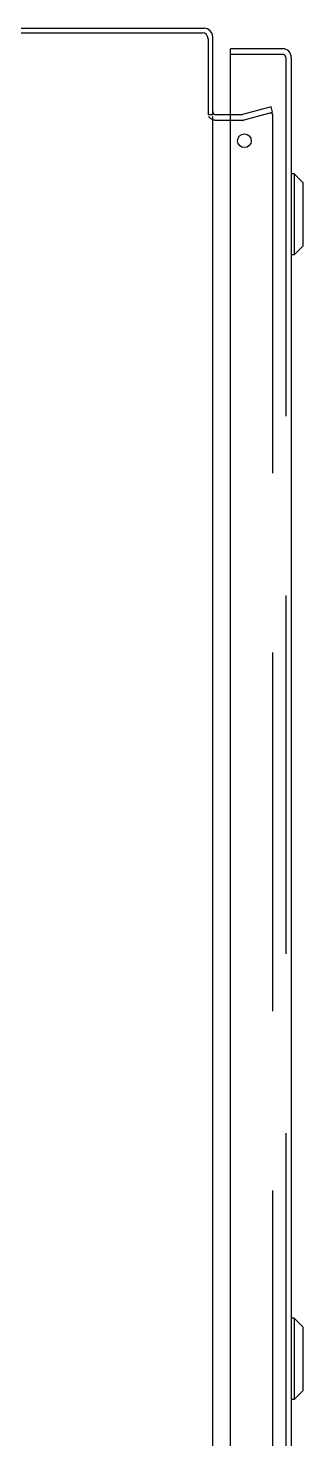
# Model space of a CAD drawing. Header units: inches. Extents: x 0 to 34.2, y 0 to 22.
# Drawn here: x 5.745 to 5.937, y 10.546 to 11.53 of the extents above; entities that cross this region are included whole.
import ezdxf

# ---------------------------------------------------------------- set-up
doc = ezdxf.new("R2010")
doc.units = ezdxf.units.IN
doc.header["$MEASUREMENT"] = 0
doc.linetypes.add('HIDDEN', pattern=[0.375, 0.25, -0.125])
doc.layers.add('DEFAULT_2', color=8, linetype='HIDDEN')
doc.layers.add('DOOR_ASSEMBLY', color=7, linetype='Continuous')

msp = doc.modelspace()

# ---------------------------------------------------------------- linework, layer by layer
at = {"color": 3, "linetype": 'Continuous'}
for p, q in [((5.06082, 11.52965), (5.86815, 11.52965)), ((5.06118, 11.52642), (5.86682, 11.52642)), ((5.87092, 11.52232), (5.87092, 11.46932)), ((5.87415, 11.46941), (5.87415, 11.52365)), ((5.87415, 9.74559), (5.87415, 11.46803)), ((5.8763, 11.46941), (5.88661, 11.46941))]:
    msp.add_line(p, q, dxfattribs=at)
at = {"color": 7, "linetype": 'Continuous'}
msp.add_line((5.87092, 11.46941), (5.87415, 11.46941), dxfattribs=at)
at = {"color": 3, "linetype": 'Continuous'}
for centre, radius, start, end in [((5.86682, 11.52232), 0.0041, 0, 90), ((5.86815, 11.52365), 0.006, 0, 90), ((5.8763, 11.47157), 0.00215, 180, 270)]:
    msp.add_arc(centre, radius, start, end, dxfattribs=at)
at = {"layer": 'DEFAULT_2', "color": 8, "linetype": 'HIDDEN'}
for p, q in [((5.88661, 11.46941), (5.89469, 11.46941)), ((5.91482, 11.47476), (5.89502, 11.46946)), ((5.89602, 11.46574), (5.91581, 11.47105)), ((5.91581, 11.47105), (5.91482, 11.47476)), ((5.91581, 11.46943), (5.91581, 9.74419)), ((5.8763, 11.46557), (5.89469, 11.46557))]:
    msp.add_line(p, q, dxfattribs=at)
for points in [[(5.91482, 11.47045), (5.91478, 11.47045), (5.91468, 11.47044), (5.91458, 11.47042)], [(5.91526, 11.47035), (5.91517, 11.47039), (5.91508, 11.47042), (5.91498, 11.47044), (5.91488, 11.47045), (5.91482, 11.47045)], [(5.91526, 11.47035), (5.91535, 11.4703), (5.91543, 11.47024), (5.91551, 11.47017), (5.91558, 11.47009), (5.91564, 11.47001), (5.91569, 11.46992), (5.91573, 11.46983), (5.91577, 11.46973), (5.91579, 11.46963), (5.91581, 11.46953), (5.91581, 11.46943)]]:
    msp.add_lwpolyline(points, dxfattribs=at)
for centre, radius, start, end in [((5.8763, 11.47157), 0.006, 213.09982, 270), ((5.89469, 11.47069), 0.00128, 270, 285), ((5.89469, 11.47069), 0.00513, 270, 285)]:
    msp.add_arc(centre, radius, start, end, dxfattribs=at)
at = {"layer": 'DOOR_ASSEMBLY', "color": 7, "linetype": 'Continuous'}
for p, q in [((5.88661, 11.51453), (5.88661, 11.5153)), ((5.93093, 11.4282), (5.92891, 11.4282)), ((5.93093, 11.4282), (5.93093, 11.37168)), ((5.93698, 11.42215), (5.93093, 11.4282)), ((5.93698, 11.42214), (5.93698, 11.37774)), ((5.93698, 11.37774), (5.93093, 11.37168)), ((5.93093, 11.37168), (5.92891, 11.37168)), ((5.93093, 10.63032), (5.92891, 10.63032)), ((5.93698, 10.62427), (5.93093, 10.63032)), ((5.93093, 10.63032), (5.93093, 10.57381)), ((5.93698, 10.62427), (5.93698, 10.57986)), ((5.93093, 10.57381), (5.92891, 10.57381)), ((5.93698, 10.57986), (5.93093, 10.57381))]:
    msp.add_line(p, q, dxfattribs=at)
at = {"layer": 'DOOR_ASSEMBLY', "color": 3, "linetype": 'Continuous'}
for p, q in [((5.92291, 11.5153), (5.88661, 11.5153)), ((5.88661, 9.6896), (5.88661, 11.51453)), ((5.92891, 11.5093), (5.92891, 9.69483))]:
    msp.add_line(p, q, dxfattribs=at)
at = {"layer": 'DOOR_ASSEMBLY', "color": 8, "linetype": 'HIDDEN'}
for p, q in [((5.88661, 11.51145), (5.92291, 11.51145)), ((5.92506, 11.5093), (5.92506, 9.69483))]:
    msp.add_line(p, q, dxfattribs=at)
at = {"layer": 'DOOR_ASSEMBLY', "color": 3, "linetype": 'Continuous'}
msp.add_circle((5.89625, 11.45121), 0.00482, dxfattribs=at)
msp.add_arc((5.92291, 11.5093), 0.006, 0, 90, dxfattribs=at)
at = {"layer": 'DOOR_ASSEMBLY', "color": 8, "linetype": 'HIDDEN'}
msp.add_arc((5.92291, 11.5093), 0.00215, 0, 90, dxfattribs=at)

doc.saveas('drawing.dxf')
